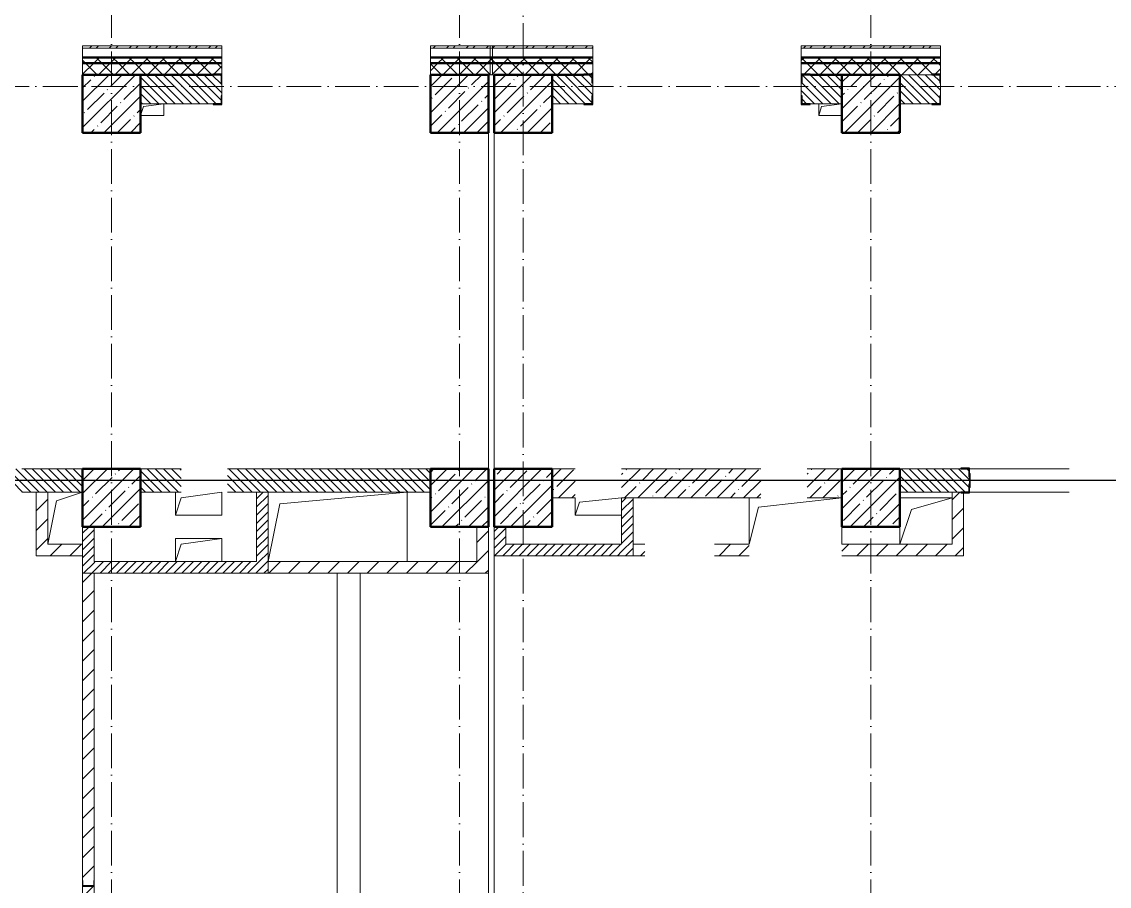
# Model space of a CAD drawing. Header units: millimetres. Extents: x -401725 to 250493, y 305116 to 802890.
# Drawn here: x 176704 to 186085, y 461497 to 468954 of the extents above; entities that cross this region are included whole.
import ezdxf

# ---------------------------------------------------------------- set-up
doc = ezdxf.new("R2010")
doc.units = ezdxf.units.MM
doc.linetypes.add('50_200_ШТРИХ_1Т_ш5_п1_п1_', pattern=[700, 500, -100, 0, -100])
for name, color, linetype, lineweight in [('A-FLOR-____-OTLN', 7, 'Continuous', 9), ('A-GENM-____-MCUT', 7, 'Continuous', 25), ('A-GENM-____-OTLN', 7, 'Continuous', 9), ('A-GENM-____-OTLN-1', 7, 'Continuous', 25), ('A-WALL-____-MCUT-1', 7, 'Continuous', 9), ('A-WALL-____-MCUT-2', 7, 'Continuous', 50), ('A-WALL-____-MCUT-3', 7, 'Continuous', 9), ('A-WALL-____-OTLN', 7, 'Continuous', 9), ('A-WALL-____-PATT-1', 7, 'Continuous', 9), ('A-WALL-FNSH-MCUT-1', 7, 'Continuous', 9), ('I-WALL-____-OTLN', 7, 'Continuous', 9), ('S-COLS-____-MCUT', 7, 'Continuous', 50), ('S-COLS-____-OTLN', 7, 'Continuous', 9), ('S-GRID-____-OTLN-1', 7, '50_200_ШТРИХ_1Т_ш5_п1_п1_', 9)]:
    doc.layers.add(name, color=color, linetype=linetype, lineweight=lineweight)
pattern_1 = [(45, (142429.06, 459015.94), (-84.8528, 84.8528), [])]
pattern_2 = [(45, (142429.06, 459015.94), (-70.71068, 70.71068), []), (135, (142429.06, 459015.94), (-70.71068, -70.71068), [])]
pattern_3 = [(45, (142429.06, 459015.94), (-114.04925, 114.04925), []), (45, (142543.1, 459015.94), (-114.04925, 114.04925), [201.612, -40.322, 3.353, -36.97])]
pattern_4 = [(45, (142429.057, 459015.94), (-35.35534, 35.35534), [])]
pattern_5 = [(135, (142429.057, 459015.94), (-35.35534, -35.35534), [])]
pattern_6 = [(45, (142429.06, 459015.94), (-85.53659, 85.53659), []), (45, (142486.08, 459015.94), (-85.53659, 85.53659), [])]

# ---------------------------------------------------------------- blocks, each defined once
blk = doc.blocks.new('BSC_Колонна _Прямоугольная - 500х500-V73-АР1_План отверстий 3 этажа в осях 1-64_А-ГГ')
at = {"layer": 'S-COLS-____-OTLN'}
h = blk.add_hatch(dxfattribs=at)
h.set_pattern_fill('FP_110', color=256, style=0, pattern_type=2)
h.set_pattern_definition([(45, (-38050, -5831.04), (-114.04925, 114.04925), []), (45, (-37935.95, -5831.04), (-114.04925, 114.04925), [201.613, -40.323, 3.353, -36.97])])
h.paths.add_polyline_path([(-250, -250), (250, -250), (250, 250), (-250, 250)], flags=0)
at = {"layer": 'S-COLS-____-MCUT'}
for p, q in [((250, 250), (-250, 250)), ((-250, 250), (-250, -250)), ((250, -250), (250, 250)), ((-250, -250), (250, -250))]:
    blk.add_line(p, q, dxfattribs=at)
blk = doc.blocks.new('BSC_Колонна _Прямоугольная - 500х500-V107-АР1_План отверстий 3 этажа в осях 1-64_А-ГГ')
at = {"layer": 'S-COLS-____-OTLN'}
h = blk.add_hatch(dxfattribs=at)
h.set_pattern_fill('FP_130', color=256, style=0, pattern_type=2)
h.set_pattern_definition([(45, (-38600, -5831.04), (-114.04925, 114.04925), []), (45, (-38485.95, -5831.04), (-114.04925, 114.04925), [201.613, -40.323, 3.353, -36.97])])
h.paths.add_polyline_path([(-250, -250), (250, -250), (250, 250), (-250, 250)], flags=0)
at = {"layer": 'S-COLS-____-MCUT'}
for p, q in [((250, 250), (-250, 250)), ((-250, 250), (-250, -250)), ((250, -250), (250, 250)), ((-250, -250), (250, -250))]:
    blk.add_line(p, q, dxfattribs=at)
blk = doc.blocks.new('BSC_Колонна _Прямоугольная - 500х500-V114-АР1_План отверстий 3 этажа в осях 1-64_А-ГГ')
at = {"layer": 'S-COLS-____-OTLN'}
h = blk.add_hatch(dxfattribs=at)
h.set_pattern_fill('FP_137', color=256, style=0, pattern_type=2)
h.set_pattern_definition([(45, (-35050, -5831.04), (-114.04925, 114.04925), []), (45, (-34935.95, -5831.04), (-114.04925, 114.04925), [201.613, -40.323, 3.353, -36.97])])
h.paths.add_polyline_path([(-250, -250), (250, -250), (250, 250), (-250, 250)], flags=0)
at = {"layer": 'S-COLS-____-MCUT'}
for p, q in [((250, 250), (-250, 250)), ((-250, 250), (-250, -250)), ((250, -250), (250, 250)), ((-250, -250), (250, -250))]:
    blk.add_line(p, q, dxfattribs=at)
blk = doc.blocks.new('BSC_Колонна _Прямоугольная - 500х500-V115-АР1_План отверстий 3 этажа в осях 1-64_А-ГГ')
at = {"layer": 'S-COLS-____-OTLN'}
h = blk.add_hatch(dxfattribs=at)
h.set_pattern_fill('FP_138', color=256, style=0, pattern_type=2)
h.set_pattern_definition([(45, (-38050, -9231.04), (-114.04925, 114.04925), []), (45, (-37935.95, -9231.04), (-114.04925, 114.04925), [201.613, -40.323, 3.353, -36.97])])
h.paths.add_polyline_path([(-250, -250), (250, -250), (250, 250), (-250, 250)], flags=0)
at = {"layer": 'S-COLS-____-MCUT'}
for p, q in [((250, 250), (-250, 250)), ((-250, 250), (-250, -250)), ((250, -250), (250, 250)), ((-250, -250), (250, -250))]:
    blk.add_line(p, q, dxfattribs=at)
blk = doc.blocks.new('BSC_Колонна _Прямоугольная - 500х500-V151-АР1_План отверстий 3 этажа в осях 1-64_А-ГГ')
at = {"layer": 'S-COLS-____-OTLN'}
h = blk.add_hatch(dxfattribs=at)
h.set_pattern_fill('FP_174', color=256, style=0, pattern_type=2)
h.set_pattern_definition([(45, (-41600, -5831.04), (-114.04925, 114.04925), []), (45, (-41485.95, -5831.04), (-114.04925, 114.04925), [201.613, -40.323, 3.353, -36.97])])
h.paths.add_polyline_path([(-250, -250), (250, -250), (250, 250), (-250, 250)], flags=0)
at = {"layer": 'S-COLS-____-MCUT'}
for p, q in [((250, 250), (-250, 250)), ((-250, 250), (-250, -250)), ((250, -250), (250, 250)), ((-250, -250), (250, -250))]:
    blk.add_line(p, q, dxfattribs=at)
blk = doc.blocks.new('Фахверк_СКБ_Уголок - 250_2700-27497298-АР1_План отверстий 3 этажа в осях 1-64_А-ГГ')
at = {"layer": 'A-GENM-____-MCUT'}
for p, q in [((200, 181), (125, 181)), ((125, 181), (125, 106)), ((125, 106), (131, 106)), ((131, 106), (131, 175)), ((131, 175), (200, 175)), ((200, 175), (200, 181)), ((131, -6), (125, -6)), ((125, -6), (125, -81)), ((125, -81), (200, -81)), ((131, -75), (131, -6)), ((200, -75), (131, -75)), ((200, -81), (200, -75))]:
    blk.add_line(p, q, dxfattribs=at)
blk = doc.blocks.new('АР_Перемычка - АР_Перемычка-28704962-АР1_План отверстий 3 этажа в осях 1-64_А-ГГ')
at = {"layer": 'A-GENM-____-OTLN'}
blk.add_line((-350, -100), (-342, -100), dxfattribs=at)
blk = doc.blocks.new('154_Фахверк_СКБ_Швеллер - Тип_100_3550-28487752-АР1_План отверстий 3 этажа в осях 1-64_А-ГГ')
at = {"layer": 'A-GENM-____-MCUT'}
for p, q in [((175, 50), (125, 50)), ((125, 50), (125, -50)), ((128, 47), (175, 47)), ((128, -47), (128, 47)), ((175, 47), (175, 50)), ((125, -50), (175, -50)), ((175, -47), (128, -47)), ((175, -50), (175, -47))]:
    blk.add_line(p, q, dxfattribs=at)
blk = doc.blocks.new('154_Стойка_СКБ_Уголок - СМ-2480_200-28346303-АР1_План отверстий 3 этажа в осях 1-64_А-ГГ')
at = {"layer": 'A-GENM-____-MCUT'}
for p, q in [((125, 156), (125, 81)), ((200, 156), (125, 156)), ((131, 81), (131, 150)), ((131, 150), (200, 150)), ((200, 150), (200, 156)), ((125, 81), (131, 81)), ((131, 19), (125, 19)), ((125, 19), (125, -56)), ((131, -50), (131, 19)), ((125, -56), (200, -56)), ((200, -50), (131, -50)), ((200, -56), (200, -50))]:
    blk.add_line(p, q, dxfattribs=at)
blk = doc.blocks.new('Стойка_Влож_Полоса боковая - Полоса-28213942-АР1_План отверстий 3 этажа в осях 1-64_А-ГГ')
at = {"layer": 'A-GENM-____-OTLN'}
for p, q in [((-5, 60), (0, 60)), ((-5, -60), (-5, 60)), ((0, 31), (0, -31)), ((0, -60), (-5, -60))]:
    blk.add_line(p, q, dxfattribs=at)
blk = doc.blocks.new('AR_Отверстие прямоугольное _в плите_ - AR_Отверстие прямоугольное _в плите_-30459223-АР1_План отверстий 3 этажа в осях 1-64_А-ГГ')
at = {"layer": 'A-GENM-____-OTLN'}
for p, q in [((-200, 100), (-200, -100)), ((-150, 50), (200, 100)), ((200, -100), (200, 100)), ((-200, -100), (-150, 50)), ((-200, -100), (200, -100))]:
    blk.add_line(p, q, dxfattribs=at)
blk = doc.blocks.new('AR_Отверстие прямоугольное _в плите_ - AR_Отверстие прямоугольное _в плите_-30459225-АР1_План отверстий 3 этажа в осях 1-64_А-ГГ')
at = {"layer": 'A-GENM-____-OTLN'}
for p, q in [((-200, 75), (-200, -75)), ((-200, -75), (-162.5, 37.5)), ((-162.5, 37.5), (200, 75)), ((-200, -75), (200, -75))]:
    blk.add_line(p, q, dxfattribs=at)
blk = doc.blocks.new('AR_Отверстие прямоугольное _в плите_ - AR_Отверстие прямоугольное _в плите_-V180-АР1_План отверстий 3 этажа в осях 1-64_А-ГГ')
at = {"layer": 'A-GENM-____-OTLN'}
for p, q in [((-100, 50), (-100, -50)), ((-100, -50), (-75, 25)), ((-75, 25), (100, 50)), ((-100, -50), (100, -50))]:
    blk.add_line(p, q, dxfattribs=at)
blk = doc.blocks.new('AR_Отверстие прямоугольное _в плите_ - AR_Отверстие прямоугольное _в плите_-V181-АР1_План отверстий 3 этажа в осях 1-64_А-ГГ')
at = {"layer": 'A-GENM-____-OTLN'}
for p, q in [((-100, -50), (-75, 25)), ((-75, 25), (100, 50)), ((100, -50), (100, 50)), ((-100, -50), (100, -50))]:
    blk.add_line(p, q, dxfattribs=at)
blk = doc.blocks.new('AR_Отверстие прямоугольное _в плите_ - AR_Отверстие прямоугольное _в плите_-30552658-АР1_План отверстий 3 этажа в осях 1-64_А-ГГ')
at = {"layer": 'A-GENM-____-OTLN'}
for p, q in [((-400, 200), (-400, -200)), ((-320, 120), (400, 200)), ((-400, -200), (-320, 120)), ((400, -200), (400, -50))]:
    blk.add_line(p, q, dxfattribs=at)
blk = doc.blocks.new('AR_Отверстие прямоугольное _в плите_ - AR_Отверстие прямоугольное _в плите_-V191-АР1_План отверстий 3 этажа в осях 1-64_А-ГГ')
at = {"layer": 'A-GENM-____-OTLN'}
for p, q in [((200, 100), (-200, 100)), ((-200, 100), (-200, -100)), ((-150, 50), (200, 100)), ((200, -100), (200, 100)), ((-200, -100), (-150, 50))]:
    blk.add_line(p, q, dxfattribs=at)
blk = doc.blocks.new('AR_Отверстие прямоугольное _в плите_ - AR_Отверстие прямоугольное _в плите_-V196-АР1_План отверстий 3 этажа в осях 1-64_А-ГГ')
at = {"layer": 'A-GENM-____-OTLN'}
for p, q in [((-75, 150), (150, 225)), ((-150, -225), (-75, 150))]:
    blk.add_line(p, q, dxfattribs=at)
blk = doc.blocks.new('AR_Отверстие прямоугольное _в плите_ - AR_Отверстие прямоугольное _в плите_-30552855-АР1_План отверстий 3 этажа в осях 1-64_А-ГГ')
at = {"layer": 'A-GENM-____-OTLN'}
for p, q in [((225, 200), (-225, 200)), ((-125, 100), (225, 200)), ((-225, -200), (-125, 100)), ((-225, -50), (-225, -200))]:
    blk.add_line(p, q, dxfattribs=at)
blk = doc.blocks.new('AR_Отверстие прямоугольное _в плите_ - AR_Отверстие прямоугольное _в плите_-V205-АР1_План отверстий 3 этажа в осях 1-64_А-ГГ')
at = {"layer": 'A-GENM-____-OTLN'}
for p, q in [((-500, 200), (600, 300)), ((600, -300), (600, 300)), ((-600, -300), (-500, 200))]:
    blk.add_line(p, q, dxfattribs=at)
blk = doc.blocks.new('Стены 4 - Стены 4-31195499-АР1_План отверстий 3 этажа в осях 1-64_А-ГГ')
at = {"layer": 'A-WALL-____-MCUT-3'}
for p, q in [((-1798.5, 41030.2), (-1798.5, 41010.2)), ((-1548.5, 41030.2), (-1798.5, 41030.2)), ((-1798.5, 41010.2), (-1548.5, 41010.2)), ((-1548.5, 41010.2), (-1548.5, 41030.2))]:
    blk.add_line(p, q, dxfattribs=at)

msp = doc.modelspace()

# ---------------------------------------------------------------- hatches: boundary and pattern name
at = {"layer": 'A-WALL-____-PATT-1'}
h = msp.add_hatch(dxfattribs=at)
h.set_pattern_fill('FP_3', color=256, style=0, pattern_type=2)
h.set_pattern_definition(pattern_6)
h.paths.add_polyline_path([(180744.0567, 468726.983), (180744.0567, 468746.983), (180229.0567, 468746.983), (180229.0567, 468726.983)], flags=0)
h.paths.add_polyline_path([(177229.0567, 468726.983), (178429.0567, 468726.983), (178429.0567, 468746.983), (177229.0567, 468746.983)], flags=0)
h.paths.add_polyline_path([(175429.0567, 468726.983), (175429.0567, 468746.983), (174229.0567, 468746.983), (174229.737, 468726.983)], flags=0)
h.paths.add_polyline_path([(172429.0567, 468726.983), (172429.0567, 468746.983), (171229.0567, 468746.983), (171229.0567, 468726.983)], flags=0)
h.paths.add_polyline_path([(169429.0567, 468726.983), (169429.0567, 468746.983), (166279.0567, 468746.983), (166279.0567, 468726.983), (167159.8799, 468726.983)], flags=0)
h = msp.add_hatch(dxfattribs=at)
h.set_pattern_fill('FP_3', color=256, style=0, pattern_type=2)
h.set_pattern_definition(pattern_6)
h.paths.add_polyline_path([(214294.0567, 468726.983), (214294.0567, 468746.983), (210429.0567, 468746.983), (210429.0567, 468726.983), (213113.9513, 468726.983)], flags=0)
h.paths.add_polyline_path([(202509.1656, 468726.983), (202629.0567, 468726.983), (202629.0567, 468746.983), (201429.0567, 468746.983), (201429.0567, 468726.983)], flags=0)
h.paths.add_polyline_path([(198974.237, 468726.983), (199629.0567, 468726.983), (199629.0567, 468746.983), (198429.0567, 468746.983), (198429.0567, 468726.983)], flags=0)
h.paths.add_polyline_path([(196629.0567, 468726.983), (196629.0567, 468746.983), (195429.0567, 468746.983), (195429.0567, 468726.983), (195439.3085, 468726.983)], flags=0)
h.paths.add_polyline_path([(193629.0567, 468726.983), (193629.0567, 468746.983), (192429.0567, 468746.983), (192429.0567, 468726.983)], flags=0)
h.paths.add_polyline_path([(189429.0567, 468726.983), (190629.0567, 468726.983), (190629.0567, 468746.983), (189429.0567, 468746.983)], flags=0)
h.paths.add_polyline_path([(187629.0567, 468726.983), (187629.0567, 468746.983), (186429.0567, 468746.983), (186429.0567, 468726.983), (186601.987, 468726.983)], flags=0)
h.paths.add_polyline_path([(183429.0567, 468726.983), (184629.0567, 468726.983), (184629.0567, 468746.983), (183429.0567, 468746.983)], flags=0)
h.paths.add_polyline_path([(181629.0567, 468726.983), (181629.0567, 468746.983), (180764.0567, 468746.983), (180764.0567, 468726.983), (181299.5942, 468726.983)], flags=0)
h = msp.add_hatch(dxfattribs=at)
h.set_pattern_fill('FP_1', color=256, style=0, pattern_type=2)
h.set_pattern_definition(pattern_2)
h.paths.add_polyline_path([(216779.0567, 468596.983), (216779.0567, 468646.983), (210429.0567, 468646.983), (210429.0567, 468596.983), (216648.8799, 468596.983)], flags=0)
h.paths.add_polyline_path([(202509.1656, 468596.983), (202629.0567, 468596.983), (202629.0567, 468646.983), (201429.0567, 468646.983), (201429.0567, 468596.983)], flags=0)
h.paths.add_polyline_path([(199629.0567, 468596.983), (199629.0567, 468646.983), (198429.0567, 468646.983), (198429.0567, 468596.983), (198974.237, 468596.983)], flags=0)
h.paths.add_polyline_path([(196629.0567, 468596.983), (196629.0567, 468646.983), (195429.0567, 468646.983), (195429.0567, 468596.983), (195439.3085, 468596.983)], flags=0)
h.paths.add_polyline_path([(193629.0567, 468596.983), (193629.0567, 468646.983), (192429.0567, 468646.983), (192429.0567, 468596.983)], flags=0)
h.paths.add_polyline_path([(189429.0567, 468596.983), (190629.0567, 468596.983), (190629.0567, 468646.983), (189429.0567, 468646.983)], flags=0)
h.paths.add_polyline_path([(187629.0567, 468596.983), (187629.0567, 468646.983), (186429.0567, 468646.983), (186429.0567, 468596.983), (186601.987, 468596.983)], flags=0)
h.paths.add_polyline_path([(184629.0567, 468596.983), (184629.0567, 468646.983), (183429.0567, 468646.983), (183429.0567, 468596.983)], flags=0)
h.paths.add_polyline_path([(181299.5942, 468596.983), (181629.0567, 468596.983), (181629.0567, 468646.983), (180229.0567, 468646.983), (180229.0567, 468596.983)], flags=0)
h.paths.add_polyline_path([(177229.0567, 468596.983), (178429.0567, 468596.983), (178429.0567, 468646.983), (177229.0567, 468646.983)], flags=0)
h.paths.add_polyline_path([(175429.0567, 468596.983), (175429.0567, 468646.983), (174229.0567, 468646.983), (174229.737, 468596.983)], flags=0)
h.paths.add_polyline_path([(172429.0567, 468596.983), (172429.0567, 468646.983), (171229.0567, 468646.983), (171229.0567, 468596.983)], flags=0)
h.paths.add_polyline_path([(169429.0567, 468596.983), (169429.0567, 468646.983), (166259.0567, 468646.983), (166259.0567, 468596.983), (167159.8799, 468596.983)], flags=0)
h = msp.add_hatch(dxfattribs=at)
h.set_pattern_fill('FP_1', color=256, style=0, pattern_type=2)
h.set_pattern_definition(pattern_2)
h.paths.add_polyline_path([(216779.0567, 468496.983), (216779.0567, 468596.983), (210429.0567, 468596.983), (210429.0567, 468502.983), (210504.0567, 468502.983), (210504.0567, 468496.983), (216648.8799, 468496.983)], flags=0)
h.paths.add_polyline_path([(202509.1656, 468496.983), (202554.0567, 468496.983), (202554.0567, 468502.983), (202629.0567, 468502.983), (202629.0567, 468596.983), (201429.0567, 468596.983), (201429.0567, 468502.983), (201504.0567, 468502.983), (201504.0567, 468496.983), (202279.0567, 468496.983)], flags=0)
h.paths.add_polyline_path([(199554.0567, 468496.983), (199554.0567, 468502.983), (199629.0567, 468502.983), (199629.0567, 468596.983), (198429.0567, 468596.983), (198429.0567, 468502.983), (198504.0567, 468502.983), (198504.0567, 468496.983), (198974.237, 468496.983)], flags=0)
h.paths.add_polyline_path([(196554.0567, 468496.983), (196554.0567, 468502.983), (196629.0567, 468502.983), (196629.0567, 468596.983), (195429.0567, 468596.983), (195429.0567, 468502.983), (195504.0567, 468502.983), (195504.0567, 468496.983), (196279.0567, 468496.983)], flags=0)
h.paths.add_polyline_path([(193554.0567, 468496.983), (193554.0567, 468502.983), (193629.0567, 468502.983), (193629.0567, 468596.983), (192429.0567, 468596.983), (192429.0567, 468502.983), (192504.0567, 468502.983), (192504.0567, 468496.983), (192779.0567, 468496.983)], flags=0)
h.paths.add_polyline_path([(190554.0567, 468496.983), (190554.0567, 468502.983), (190629.0567, 468502.983), (190629.0567, 468596.983), (189429.0567, 468596.983), (189429.0567, 468502.983), (189504.0567, 468502.983), (189504.0567, 468496.983), (190136.9156, 468496.983)], flags=0)
h.paths.add_polyline_path([(186504.0567, 468496.983), (187554.0567, 468496.983), (187554.0567, 468502.983), (187629.0567, 468502.983), (187629.0567, 468596.983), (186429.0567, 468596.983), (186429.0567, 468502.983), (186504.0567, 468502.983)], flags=0)
h.paths.add_polyline_path([(183779.0567, 468496.983), (184554.0567, 468496.983), (184554.0567, 468502.983), (184629.0567, 468502.983), (184629.0567, 468596.983), (183429.0567, 468596.983), (183429.0567, 468502.983), (183504.0567, 468502.983), (183504.0567, 468496.983)], flags=0)
h.paths.add_polyline_path([(181299.5942, 468496.983), (181554.0567, 468496.983), (181554.0567, 468502.983), (181629.0567, 468502.983), (181629.0567, 468596.983), (180229.0567, 468596.983), (180229.0567, 468496.983), (181279.0567, 468496.983)], flags=0)
h.paths.add_polyline_path([(177764.6656, 468496.983), (178354.0567, 468496.983), (178354.0567, 468502.983), (178429.0567, 468502.983), (178429.0567, 468596.983), (177229.0567, 468596.983), (177229.0567, 468496.983), (177729.0567, 468496.983)], flags=0)
h.paths.add_polyline_path([(175354.0567, 468496.983), (175354.0567, 468502.983), (175429.0567, 468502.983), (175429.0567, 468596.983), (174229.0567, 468596.983), (174229.737, 468502.983), (174304.0567, 468502.983), (174304.0567, 468496.983)], flags=0)
h.paths.add_polyline_path([(172354.0567, 468496.983), (172354.0567, 468502.983), (172429.0567, 468502.983), (172429.0567, 468596.983), (171229.0567, 468596.983), (171229.0567, 468496.983), (171729.0567, 468496.983)], flags=0)
h.paths.add_polyline_path([(169354.0567, 468496.983), (169354.0567, 468502.983), (169429.0567, 468502.983), (169429.0567, 468596.983), (166259.0567, 468596.983), (166259.0567, 468496.983), (168729.0567, 468496.983)], flags=0)
h = msp.add_hatch(dxfattribs=at)
h.set_pattern_fill('FP_6', color=256, style=0, pattern_type=2)
h.set_pattern_definition(pattern_5)
h.paths.add_polyline_path([(177729.0567, 468246.983), (178423.0567, 468246.983), (178423.0567, 468315.983), (178429.0567, 468315.983), (178429.0567, 468427.983), (178423.0567, 468427.983), (178423.0567, 468496.983), (177729.0567, 468496.983)], flags=0)
h = msp.add_hatch(dxfattribs=at)
h.set_pattern_fill('FP_6', color=256, style=0, pattern_type=2)
h.set_pattern_definition(pattern_5)
h.paths.add_polyline_path([(183504.0567, 468246.983), (183779.0567, 468246.983), (183779.0567, 468496.983), (183435.0567, 468496.983), (183435.0567, 468427.983), (183429.0567, 468427.983), (183429.0567, 468315.983), (183435.0567, 468315.983), (183435.0567, 468246.983)], flags=0)
h.paths.add_polyline_path([(181279.0567, 468246.983), (181623.0567, 468246.983), (181623.0567, 468315.983), (181629.0567, 468315.983), (181629.0567, 468427.983), (181623.0567, 468427.983), (181623.0567, 468496.983), (181279.0567, 468496.983)], flags=0)
h = msp.add_hatch(dxfattribs=at)
h.set_pattern_fill('FP_6', color=256, style=0, pattern_type=2)
h.set_pattern_definition(pattern_5)
h.paths.add_polyline_path([(184623.0567, 468246.983), (184623.0567, 468315.983), (184629.0567, 468315.983), (184629.0567, 468427.983), (184623.0567, 468427.983), (184623.0567, 468496.983), (184279.0567, 468496.983), (184279.0567, 468246.983), (184554.0567, 468246.983)], flags=0)
h.paths.add_polyline_path([(186601.987, 468246.983), (186779.0567, 468246.983), (186779.0567, 468496.983), (186435.0567, 468496.983), (186435.0567, 468427.983), (186429.0567, 468427.983), (186429.0567, 468315.983), (186435.0567, 468315.983), (186435.0567, 468246.983), (186504.0567, 468246.983)], flags=0)
h = msp.add_hatch(dxfattribs=at)
h.set_pattern_fill('FP_6', color=256, style=0, pattern_type=2)
h.set_pattern_definition(pattern_5)
h.paths.add_polyline_path([(176704.0567, 464896.983), (177229.0567, 464896.983), (177229.0567, 465096.983), (176635.0567, 465096.983), (176635.0567, 465027.983), (176629.0567, 465027.983), (176629.0567, 464965.983), (176635.0567, 464965.983), (176635.0567, 464896.983)], flags=0)
h.paths.add_polyline_path([(175404.0567, 464896.983), (175473.0567, 464896.983), (175473.0567, 464965.983), (175479.0567, 464965.983), (175479.0567, 465027.983), (175473.0567, 465027.983), (175473.0567, 465096.983), (175029.0567, 465096.983), (175029.0567, 464896.983)], flags=0)
h.paths.add_polyline_path([(174329.0567, 464896.983), (174329.0567, 465096.983), (173535.0567, 465096.983), (173535.0567, 465027.983), (173529.0567, 465027.983), (173529.0567, 464965.983), (173535.0567, 464965.983), (173535.0567, 464896.983), (174229.737, 464896.983)], flags=0)
h.paths.add_polyline_path([(172604.0567, 464896.983), (172823.0567, 464896.983), (172823.0567, 464965.983), (172829.0567, 464965.983), (172829.0567, 465027.983), (172823.0567, 465027.983), (172823.0567, 465096.983), (172535.0567, 465096.983), (172535.0567, 465027.983), (172529.0567, 465027.983), (172529.0567, 464965.983), (172535.0567, 464965.983), (172535.0567, 464896.983)], flags=0)
h.paths.add_polyline_path([(171729.0567, 464896.983), (171823.0567, 464896.983), (171823.0567, 464965.983), (171829.0567, 464965.983), (171829.0567, 465027.983), (171823.0567, 465027.983), (171823.0567, 465096.983), (171729.0567, 465096.983), (171729.0567, 464990.983)], flags=0)
h = msp.add_hatch(dxfattribs=at)
h.set_pattern_fill('FP_6', color=256, style=0, pattern_type=2)
h.set_pattern_definition(pattern_5)
h.paths.add_polyline_path([(180229.0567, 464896.983), (180229.0567, 465096.983), (178479.0567, 465096.983), (178479.0567, 464896.983), (179532.1299, 464896.983)], flags=0)
h.paths.add_polyline_path([(177764.6656, 464896.983), (178079.0567, 464896.983), (178079.0567, 465096.983), (177729.0567, 465096.983), (177729.0567, 464896.983)], flags=0)
h = msp.add_hatch(dxfattribs=at)
h.set_pattern_fill('FP_38', color=256, style=0, pattern_type=2)
h.set_pattern_definition(pattern_3)
h.paths.add_polyline_path([(183079.0567, 464846.983), (183079.0567, 465096.983), (181879.0567, 465096.983), (181879.0567, 464846.983), (183067.0584, 464846.983)], flags=0)
h.paths.add_polyline_path([(183779.0567, 464846.983), (183779.0567, 465096.983), (183479.0567, 465096.983), (183479.0567, 464846.983)], flags=0)
h.paths.add_polyline_path([(181479.0567, 464846.983), (181479.0567, 465096.983), (181279.0567, 465096.983), (181279.0567, 464846.983), (181299.5942, 464846.983)], flags=0)
h = msp.add_hatch(dxfattribs=at)
h.set_pattern_fill('FP_6', color=256, style=0, pattern_type=2)
h.set_pattern_definition(pattern_5)
h.paths.add_polyline_path([(186601.987, 464896.983), (186779.0567, 464896.983), (186779.0567, 465096.983), (186585.0567, 465096.983), (186585.0567, 465027.983), (186579.0567, 465027.983), (186579.0567, 464965.983), (186585.0567, 464965.983), (186585.0567, 464896.983)], flags=0)
h.paths.add_polyline_path([(184873.0567, 464896.983), (184873.0567, 464965.983), (184879.0567, 464965.983), (184879.0567, 465027.983), (184873.0567, 465027.983), (184873.0567, 465096.983), (184279.0567, 465096.983), (184279.0567, 464896.983), (184834.5227, 464896.983)], flags=0)
h = msp.add_hatch(dxfattribs=at)
h.set_pattern_fill('FP_4', color=256, style=0, pattern_type=2)
h.set_pattern_definition(pattern_1)
h.paths.add_polyline_path([(176929.0567, 464446.983), (176929.0567, 464896.983), (176829.0567, 464896.983), (176829.0567, 464446.983)], flags=0)
h = msp.add_hatch(dxfattribs=at)
h.set_pattern_fill('FP_5', color=256, style=0, pattern_type=2)
h.set_pattern_definition(pattern_4)
h.paths.add_polyline_path([(178829.0567, 464296.983), (178829.0567, 464896.983), (178729.0567, 464896.983), (178729.0567, 464296.983)], flags=0)
h = msp.add_hatch(dxfattribs=at)
h.set_pattern_fill('FP_5', color=256, style=0, pattern_type=2)
h.set_pattern_definition(pattern_4)
h.paths.add_polyline_path([(181979.0567, 464346.983), (181979.0567, 464846.983), (181879.0567, 464846.983), (181879.0567, 464346.983)], flags=0)
h = msp.add_hatch(dxfattribs=at)
h.set_pattern_fill('FP_4', color=256, style=0, pattern_type=2)
h.set_pattern_definition(pattern_1)
h.paths.add_polyline_path([(184829.0567, 464346.983), (184829.0567, 464890.983), (184804.0567, 464890.983), (184804.0567, 464896.983), (184729.0567, 464896.983), (184729.0567, 464346.983)], flags=0)
h = msp.add_hatch(dxfattribs=at)
h.set_pattern_fill('FP_5', color=256, style=0, pattern_type=2)
h.set_pattern_definition(pattern_4)
h.paths.add_polyline_path([(177329.0567, 464196.983), (177329.0567, 464596.983), (177229.0567, 464596.983), (177229.0567, 464196.983)], flags=0)
h = msp.add_hatch(dxfattribs=at)
h.set_pattern_fill('FP_4', color=256, style=0, pattern_type=2)
h.set_pattern_definition(pattern_1)
h.paths.add_polyline_path([(180729.0567, 464196.983), (180729.0567, 464596.983), (180629.0567, 464596.983), (180629.0567, 464196.983)], flags=0)
h = msp.add_hatch(dxfattribs=at)
h.set_pattern_fill('FP_5', color=256, style=0, pattern_type=2)
h.set_pattern_definition(pattern_4)
h.paths.add_polyline_path([(180879.0567, 464346.983), (180879.0567, 464596.983), (180779.0567, 464596.983), (180779.0567, 464346.983)], flags=0)
h = msp.add_hatch(dxfattribs=at)
h.set_pattern_fill('FP_4', color=256, style=0, pattern_type=2)
h.set_pattern_definition(pattern_1)
h.paths.add_polyline_path([(177229.0567, 464346.983), (177229.0567, 464446.983), (176829.0567, 464446.983), (176829.0567, 464346.983)], flags=0)
h = msp.add_hatch(dxfattribs=at)
h.set_pattern_fill('FP_5', color=256, style=0, pattern_type=2)
h.set_pattern_definition(pattern_4)
h.paths.add_polyline_path([(181879.0567, 464346.983), (181879.0567, 464446.983), (180879.0567, 464446.983), (180879.0567, 464346.983), (181299.5942, 464346.983)], flags=0)
h = msp.add_hatch(dxfattribs=at)
h.set_pattern_fill('FP_4', color=256, style=0, pattern_type=2)
h.set_pattern_definition(pattern_1)
h.paths.add_polyline_path([(184729.0567, 464346.983), (184729.0567, 464446.983), (183779.0567, 464446.983), (183779.0567, 464346.983)], flags=0)
h.paths.add_polyline_path([(182979.0567, 464346.983), (182979.0567, 464446.983), (182679.0567, 464446.983), (182679.0567, 464346.983)], flags=0)
h.paths.add_polyline_path([(181979.0567, 464346.983), (182079.0567, 464346.983), (182079.0567, 464446.983), (181979.0567, 464446.983)], flags=0)
h = msp.add_hatch(dxfattribs=at)
h.set_pattern_fill('FP_5', color=256, style=0, pattern_type=2)
h.set_pattern_definition(pattern_4)
h.paths.add_polyline_path([(178829.0567, 464196.983), (178829.0567, 464296.983), (177329.0567, 464296.983), (177329.0567, 464196.983), (177764.6656, 464196.983)], flags=0)
h = msp.add_hatch(dxfattribs=at)
h.set_pattern_fill('FP_4', color=256, style=0, pattern_type=2)
h.set_pattern_definition(pattern_1)
h.paths.add_polyline_path([(180629.0567, 464196.983), (180629.0567, 464296.983), (178829.0567, 464296.983), (178829.0567, 464196.983), (179532.1299, 464196.983)], flags=0)
h = msp.add_hatch(dxfattribs=at)
h.set_pattern_fill('FP_4', color=256, style=0, pattern_type=2)
h.set_pattern_definition(pattern_1)
h.paths.add_polyline_path([(177232.0567, 457596.983), (177326.0567, 457596.983), (177326.0567, 457643.983), (177232.0567, 457643.983)], flags=0)
h.paths.add_polyline_path([(177321.4567, 458801.483), (177321.4567, 458842.983), (177329.0567, 458842.983), (177329.0567, 461496.983), (177229.0567, 461496.983), (177229.9086, 458842.983), (177236.6567, 458842.983), (177236.6567, 458801.483)], flags=0)
h.paths.add_polyline_path([(177326.0567, 461499.983), (177326.0567, 461546.983), (177329.0567, 461546.983), (177329.0567, 464196.983), (177229.0567, 464196.983), (177229.0567, 461546.983), (177232.0567, 461546.983), (177232.0567, 461499.983), (177279.1123, 461499.983)], flags=0)
at = {"layer": 'S-COLS-____-OTLN'}
h = msp.add_hatch(dxfattribs=at)
h.set_pattern_fill('FP_38', color=256, style=0, pattern_type=2)
h.set_pattern_definition(pattern_3)
h.paths.add_polyline_path([(177229.0567, 467996.983), (177729.0567, 467996.983), (177729.0567, 468496.983), (177229.0567, 468496.983)], flags=0)
h = msp.add_hatch(dxfattribs=at)
h.set_pattern_fill('FP_38', color=256, style=0, pattern_type=2)
h.set_pattern_definition(pattern_3)
h.paths.add_polyline_path([(180779.0567, 467996.983), (181279.0567, 467996.983), (181279.0567, 468496.983), (180779.0567, 468496.983)], flags=0)
h = msp.add_hatch(dxfattribs=at)
h.set_pattern_fill('FP_38', color=256, style=0, pattern_type=2)
h.set_pattern_definition(pattern_3)
h.paths.add_polyline_path([(183779.0567, 467996.983), (184279.0567, 467996.983), (184279.0567, 468496.983), (183779.0567, 468496.983), (183779.0567, 468350.298)], flags=0)

# ---------------------------------------------------------------- linework, layer by layer
at = {"color": 251, "ltscale": 0.6, "true_color": 0x636466}
msp.add_line((232747.844, 464996.983), (137760.2865, 464996.983), dxfattribs=at)
at = {"layer": 'A-FLOR-____-OTLN'}
for p, q in [((180729.0567, 465096.983), (180729.0567, 467996.983)), ((180779.0567, 467996.983), (180779.0567, 465096.983)), ((178029.0567, 464696.983), (178029.0567, 464896.983)), ((178429.0567, 464896.983), (178429.0567, 464696.983)), ((180029.0567, 464896.983), (180029.0567, 464296.983)), ((181479.0567, 464696.983), (181479.0567, 464846.983)), ((182979.0567, 464446.983), (182979.0567, 464846.983)), ((184279.0567, 464846.983), (184729.0567, 464846.983)), ((178429.0567, 464696.983), (178029.0567, 464696.983)), ((181879.0567, 464696.983), (181479.0567, 464696.983)), ((183779.0567, 464596.983), (183779.0567, 464446.983)), ((184279.0567, 464446.983), (184279.0567, 464596.983)), ((178029.0567, 464496.983), (178429.0567, 464496.983)), ((178029.0567, 464296.983), (178029.0567, 464496.983)), ((178429.0567, 464496.983), (178429.0567, 464296.983)), ((180779.0567, 464346.983), (180779.0567, 457596.983)), ((180729.0567, 457596.983), (180729.0567, 464196.983))]:
    msp.add_line(p, q, dxfattribs=at)
at = {"layer": 'A-WALL-____-MCUT-1'}
for p, q in [((181479.0567, 465096.983), (181279.0567, 465096.983)), ((183079.0567, 465096.983), (181879.0567, 465096.983)), ((183779.0567, 465096.983), (183479.0567, 465096.983)), ((181279.0567, 464846.983), (181479.0567, 464846.983)), ((181879.0567, 464846.983), (183079.0567, 464846.983)), ((183479.0567, 464846.983), (183779.0567, 464846.983))]:
    msp.add_line(p, q, dxfattribs=at)
at = {"layer": 'A-WALL-____-MCUT-2'}
for p, q in [((178429.0567, 468646.983), (177229.0567, 468646.983)), ((178429.0567, 468596.983), (177229.0567, 468596.983)), ((181629.0567, 468646.983), (180229.0567, 468646.983)), ((181629.0567, 468596.983), (180229.0567, 468596.983)), ((184629.0567, 468646.983), (183429.0567, 468646.983)), ((184629.0567, 468596.983), (183429.0567, 468596.983)), ((177729.0567, 468496.983), (178354.0567, 468496.983)), ((181279.0567, 468496.983), (181554.0567, 468496.983)), ((183504.0567, 468496.983), (183779.0567, 468496.983))]:
    msp.add_line(p, q, dxfattribs=at)
at = {"layer": 'A-WALL-____-MCUT-3'}
for p, q in [((178429.0567, 468726.983), (177229.0567, 468726.983)), ((177229.0567, 468726.983), (177229.0567, 468496.983)), ((178429.0567, 468502.983), (178429.0567, 468726.983)), ((181629.0567, 468726.983), (180229.0567, 468726.983)), ((180229.0567, 468726.983), (180229.0567, 468496.983)), ((181629.0567, 468502.983), (181629.0567, 468726.983)), ((184629.0567, 468726.983), (183429.0567, 468726.983)), ((183429.0567, 468726.983), (183429.0567, 468502.983)), ((184629.0567, 468502.983), (184629.0567, 468726.983)), ((177229.0567, 468496.983), (177729.0567, 468496.983)), ((177729.0567, 468496.983), (177729.0567, 468246.983)), ((178429.0567, 468315.983), (178429.0567, 468427.983)), ((180729.0567, 468496.983), (181279.0567, 468496.983)), ((181279.0567, 468496.983), (181279.0567, 468246.983)), ((181629.0567, 468315.983), (181629.0567, 468427.983)), ((183429.0567, 468427.983), (183429.0567, 468315.983)), ((184554.0567, 468496.983), (183779.0567, 468496.983)), ((183779.0567, 468246.983), (183779.0567, 468496.983)), ((184279.0567, 468496.983), (184279.0567, 468246.983)), ((184629.0567, 468315.983), (184629.0567, 468427.983)), ((177729.0567, 468246.983), (178354.0567, 468246.983)), ((181279.0567, 468246.983), (181554.0567, 468246.983)), ((183504.0567, 468246.983), (183779.0567, 468246.983)), ((184279.0567, 468246.983), (184554.0567, 468246.983)), ((177229.0567, 465096.983), (176704.0567, 465096.983)), ((178079.0567, 465096.983), (177729.0567, 465096.983)), ((180229.0567, 465096.983), (178479.0567, 465096.983)), ((184804.0567, 465096.983), (184279.0567, 465096.983)), ((176704.0567, 464896.983), (177229.0567, 464896.983)), ((177729.0567, 464896.983), (178079.0567, 464896.983)), ((178479.0567, 464896.983), (180229.0567, 464896.983)), ((184279.0567, 464896.983), (184804.0567, 464896.983))]:
    msp.add_line(p, q, dxfattribs=at)
at = {"layer": 'A-WALL-FNSH-MCUT-1'}
for p, q in [((178429.0567, 468746.983), (177229.0567, 468746.983)), ((177229.0567, 468746.983), (177229.0567, 468726.983)), ((178429.0567, 468726.983), (178429.0567, 468746.983)), ((178429.0567, 468726.983), (178429.0567, 468726.983)), ((180744.0567, 468746.983), (180229.0567, 468746.983)), ((180229.0567, 468746.983), (180229.0567, 468726.983)), ((180744.0567, 468726.983), (180744.0567, 468746.983)), ((181629.0567, 468746.983), (180764.0567, 468746.983)), ((180764.0567, 468746.983), (180764.0567, 468726.983)), ((181629.0567, 468726.983), (181629.0567, 468746.983)), ((184629.0567, 468746.983), (183429.0567, 468746.983)), ((183429.0567, 468746.983), (183429.0567, 468726.983)), ((183429.0567, 468726.983), (183429.0567, 468726.983)), ((184629.0567, 468726.983), (184629.0567, 468746.983)), ((176829.0567, 464896.983), (176829.0567, 464346.983)), ((176929.0567, 464446.983), (176929.0567, 464896.983)), ((178729.0567, 464896.983), (178729.0567, 464296.983)), ((178829.0567, 464196.983), (178829.0567, 464896.983)), ((181879.0567, 464846.983), (181879.0567, 464846.983)), ((181879.0567, 464846.983), (181879.0567, 464446.983)), ((181979.0567, 464846.983), (181979.0567, 464346.983)), ((184729.0567, 464896.983), (184729.0567, 464446.983)), ((184829.0567, 464346.983), (184829.0567, 464890.983)), ((177229.0567, 464596.983), (177229.0567, 461546.983)), ((177329.0567, 464296.983), (177329.0567, 464596.983)), ((180629.0567, 464596.983), (180629.0567, 464296.983)), ((180729.0567, 464196.983), (180729.0567, 464596.983)), ((180779.0567, 464596.983), (180779.0567, 464346.983)), ((180879.0567, 464446.983), (180879.0567, 464596.983)), ((177229.0567, 464446.983), (176929.0567, 464446.983)), ((181879.0567, 464446.983), (180879.0567, 464446.983)), ((182079.0567, 464446.983), (181979.0567, 464446.983)), ((182979.0567, 464446.983), (182679.0567, 464446.983)), ((184729.0567, 464446.983), (183779.0567, 464446.983)), ((176829.0567, 464346.983), (177229.0567, 464346.983)), ((178729.0567, 464296.983), (177329.0567, 464296.983)), ((180629.0567, 464296.983), (178829.0567, 464296.983)), ((180779.0567, 464346.983), (181979.0567, 464346.983)), ((181979.0567, 464346.983), (182079.0567, 464346.983)), ((182679.0567, 464346.983), (182979.0567, 464346.983)), ((183779.0567, 464346.983), (184829.0567, 464346.983)), ((177229.0567, 464196.983), (180729.0567, 464196.983)), ((177329.0567, 461546.983), (177329.0567, 464196.983)), ((177229.0567, 461496.983), (177229.0567, 458842.983)), ((177329.0567, 458842.983), (177329.0567, 461496.983))]:
    msp.add_line(p, q, dxfattribs=at)
at = {"layer": 'I-WALL-____-OTLN'}
for p, q in [((184879.0567, 465096.983), (185739.0567, 465096.983)), ((185739.0567, 464896.983), (184879.0567, 464896.983)), ((179424.0567, 459071.983), (179424.0567, 464196.983)), ((179624.0567, 464196.983), (179624.0567, 458871.983))]:
    msp.add_line(p, q, dxfattribs=at)
at = {"layer": 'S-COLS-____-MCUT'}
for p, q in [((177729.0567, 468496.983), (177229.0567, 468496.983)), ((177229.0567, 468496.983), (177229.0567, 467996.983)), ((177729.0567, 467996.983), (177729.0567, 468496.983)), ((181279.0567, 468496.983), (180779.0567, 468496.983)), ((180779.0567, 468496.983), (180779.0567, 467996.983)), ((181279.0567, 467996.983), (181279.0567, 468496.983)), ((184279.0567, 468496.983), (183779.0567, 468496.983)), ((183779.0567, 468496.983), (183779.0567, 467996.983)), ((184279.0567, 467996.983), (184279.0567, 468496.983)), ((177229.0567, 467996.983), (177729.0567, 467996.983)), ((180779.0567, 467996.983), (181279.0567, 467996.983)), ((183779.0567, 467996.983), (184279.0567, 467996.983))]:
    msp.add_line(p, q, dxfattribs=at)
at = {"layer": 'S-GRID-____-OTLN-1', "color": 251, "ltscale": 0.6, "true_color": 0x636466}
for p, q in [((177479.0567, 454533.3346), (177479.0567, 469166.4803)), ((180479.0567, 454533.3346), (180479.0567, 469166.4803)), ((181029.0567, 454779.728), (181029.0567, 469166.4803)), ((184029.0567, 454533.3346), (184029.0567, 469166.4803)), ((246503.4633, 468396.983), (137999.201, 468396.983))]:
    msp.add_line(p, q, dxfattribs=at)

# ---------------------------------------------------------------- block references
at = {"layer": 'A-GENM-____-OTLN'}
for name, p in [('AR_Отверстие прямоугольное _в плите_ - AR_Отверстие прямоугольное _в плите_-V181-АР1_План отверстий 3 этажа в осях 1-64_А-ГГ', (177829.0567, 468196.983)), ('AR_Отверстие прямоугольное _в плите_ - AR_Отверстие прямоугольное _в плите_-V180-АР1_План отверстий 3 этажа в осях 1-64_А-ГГ', (183679.0567, 468196.983)), ('AR_Отверстие прямоугольное _в плите_ - AR_Отверстие прямоугольное _в плите_-V196-АР1_План отверстий 3 этажа в осях 1-64_А-ГГ', (177079.0567, 464671.983)), ('AR_Отверстие прямоугольное _в плите_ - AR_Отверстие прямоугольное _в плите_-30459223-АР1_План отверстий 3 этажа в осях 1-64_А-ГГ', (178229.0567, 464796.983)), ('AR_Отверстие прямоугольное _в плите_ - AR_Отверстие прямоугольное _в плите_-V205-АР1_План отверстий 3 этажа в осях 1-64_А-ГГ', (179429.0567, 464596.983)), ('AR_Отверстие прямоугольное _в плите_ - AR_Отверстие прямоугольное _в плите_-30459225-АР1_План отверстий 3 этажа в осях 1-64_А-ГГ', (181679.0567, 464771.983)), ('AR_Отверстие прямоугольное _в плите_ - AR_Отверстие прямоугольное _в плите_-30552658-АР1_План отверстий 3 этажа в осях 1-64_А-ГГ', (183379.0567, 464646.983)), ('AR_Отверстие прямоугольное _в плите_ - AR_Отверстие прямоугольное _в плите_-30552855-АР1_План отверстий 3 этажа в осях 1-64_А-ГГ', (184504.0567, 464646.983)), ('АР_Перемычка - АР_Перемычка-28704962-АР1_План отверстий 3 этажа в осях 1-64_А-ГГ', (184879.0567, 464996.983)), ('AR_Отверстие прямоугольное _в плите_ - AR_Отверстие прямоугольное _в плите_-V191-АР1_План отверстий 3 этажа в осях 1-64_А-ГГ', (178229.0567, 464396.983))]:
    msp.add_blockref(name, p, dxfattribs=at)
at = {"layer": 'A-GENM-____-OTLN', "rotation": 180}
msp.add_blockref('Стойка_Влож_Полоса боковая - Полоса-28213942-АР1_План отверстий 3 этажа в осях 1-64_А-ГГ', (184879.0567, 464996.983), dxfattribs=at)
at = {"layer": 'A-GENM-____-OTLN-1'}
for name, p, rotation in [('Фахверк_СКБ_Уголок - 250_2700-27497298-АР1_План отверстий 3 этажа в осях 1-64_А-ГГ', (178554.0567, 468421.983), 180), ('Фахверк_СКБ_Уголок - 250_2700-27497298-АР1_План отверстий 3 этажа в осях 1-64_А-ГГ', (181754.0567, 468421.983), 180), ('Фахверк_СКБ_Уголок - 250_2700-27497298-АР1_План отверстий 3 этажа в осях 1-64_А-ГГ', (184754.0567, 468421.983), 180), ('154_Стойка_СКБ_Уголок - СМ-2480_200-28346303-АР1_План отверстий 3 этажа в осях 1-64_А-ГГ', (185004.0567, 465046.983), 180), ('154_Фахверк_СКБ_Швеллер - Тип_100_3550-28487752-АР1_План отверстий 3 этажа в осях 1-64_А-ГГ', (177279.0567, 461371.983), 89.99999999999991)]:
    msp.add_blockref(name, p, dxfattribs=dict(at, rotation=rotation))
msp.add_blockref('Фахверк_СКБ_Уголок - 250_2700-27497298-АР1_План отверстий 3 этажа в осях 1-64_А-ГГ', (183304.0567, 468321.983), dxfattribs=at)
at = {"layer": 'A-WALL-____-OTLN', "rotation": 89.9999999999999}
msp.add_blockref('Стены 4 - Стены 4-31195499-АР1_План отверстий 3 этажа в осях 1-64_А-ГГ', (221774.2987, 470295.4947), dxfattribs=at)
at = {"layer": 'S-COLS-____-OTLN'}
for name, p in [('BSC_Колонна _Прямоугольная - 500х500-V115-АР1_План отверстий 3 этажа в осях 1-64_А-ГГ', (180479.0567, 468246.983)), ('BSC_Колонна _Прямоугольная - 500х500-V114-АР1_План отверстий 3 этажа в осях 1-64_А-ГГ', (177479.0567, 464846.983)), ('BSC_Колонна _Прямоугольная - 500х500-V73-АР1_План отверстий 3 этажа в осях 1-64_А-ГГ', (180479.0567, 464846.983)), ('BSC_Колонна _Прямоугольная - 500х500-V107-АР1_План отверстий 3 этажа в осях 1-64_А-ГГ', (181029.0567, 464846.983)), ('BSC_Колонна _Прямоугольная - 500х500-V151-АР1_План отверстий 3 этажа в осях 1-64_А-ГГ', (184029.0567, 464846.983))]:
    msp.add_blockref(name, p, dxfattribs=at)

doc.saveas('drawing.dxf')
